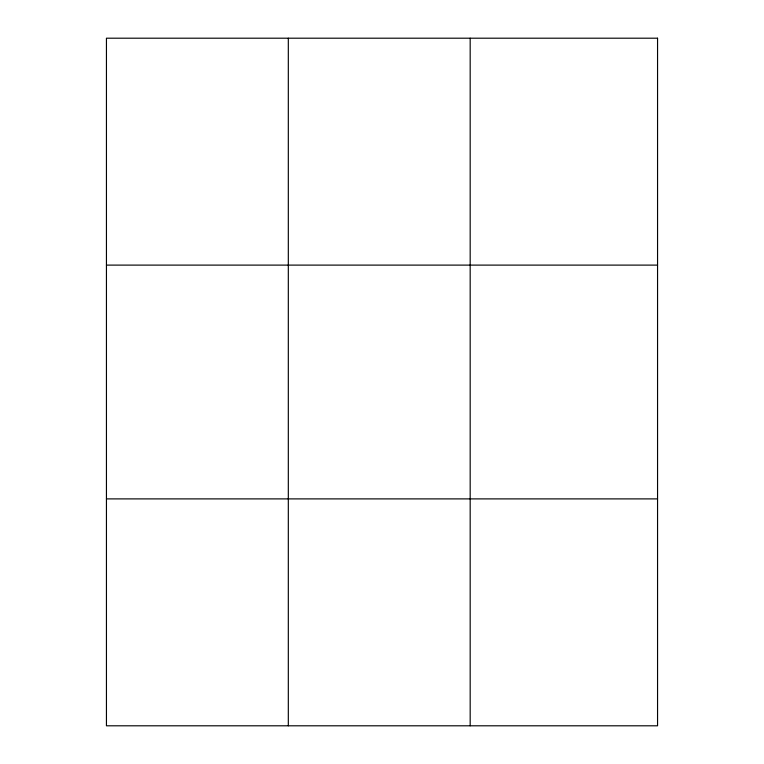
<?xml version="1.0" encoding="UTF-8"?>
<svg xmlns="http://www.w3.org/2000/svg" width="764" height="764" viewBox="0 0 764 764"><rect width="100%" height="100%" fill="white"/><g stroke="black" fill="none" stroke-linecap="round" stroke-linejoin="round"><path stroke-width="1.15" d="M288.314 725.8L288.314 38.2M470.175 725.8L470.175 38.2M106.444 265.108L657.556 265.108M106.444 498.892L657.556 498.892M657.556 38.2L657.556 725.8L106.444 725.8L106.444 38.2L657.556 38.2"/></g></svg>
